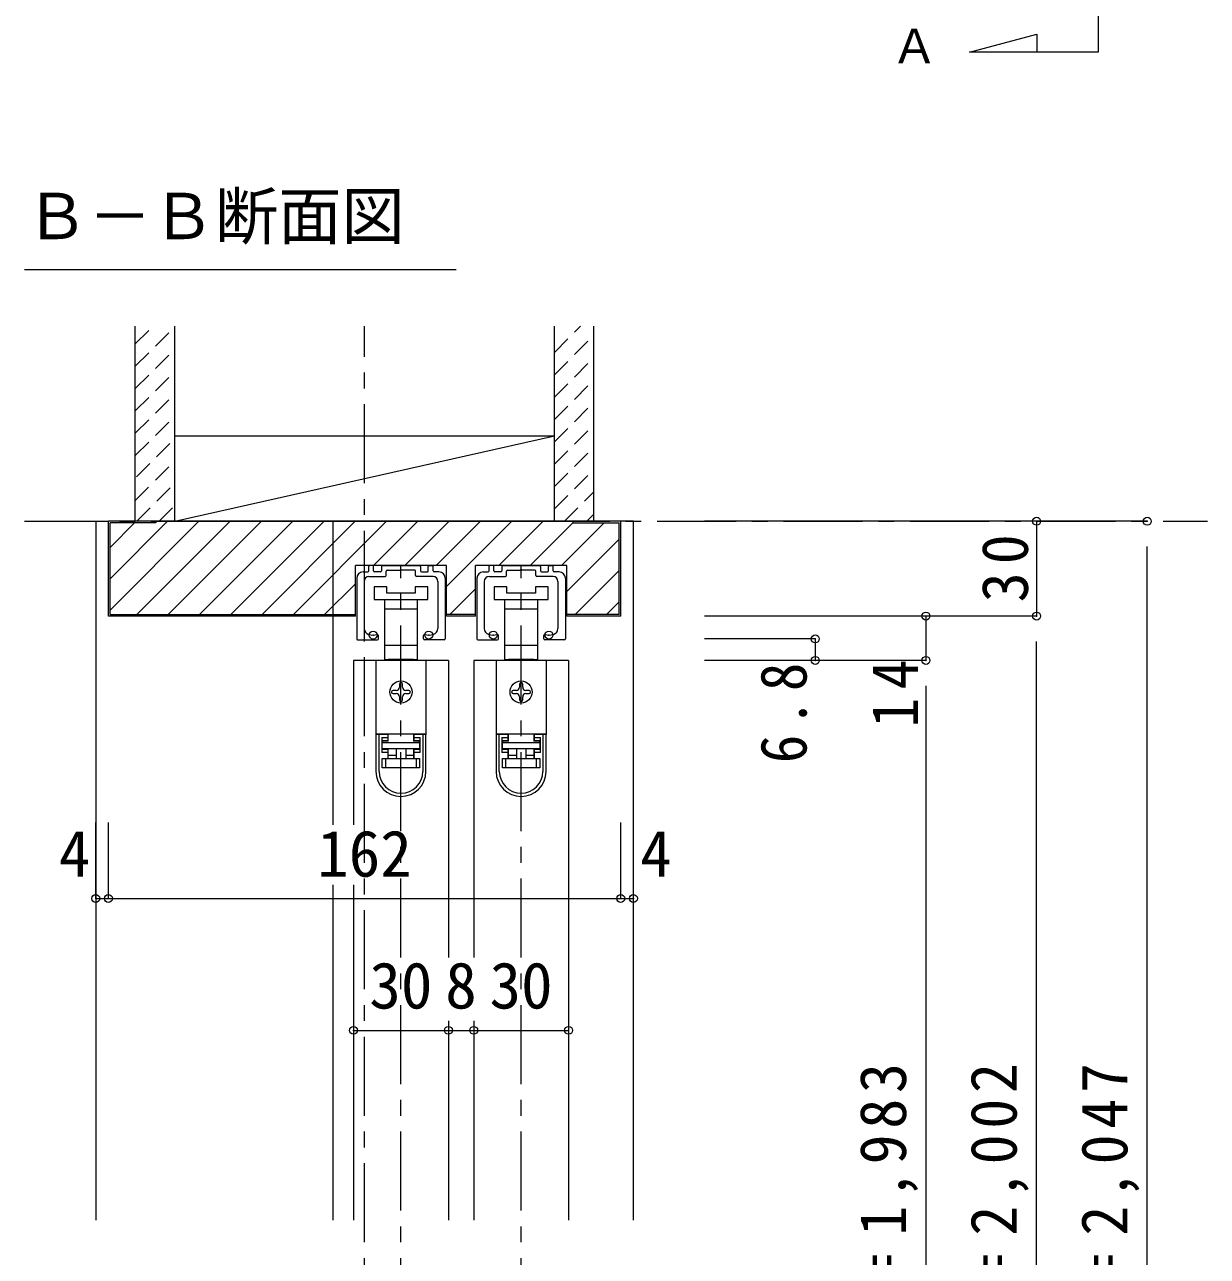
# Model space of a CAD drawing. Units: millimetres, scale not verified. Extents: x -957 to 993, y -705 to 708.
# Drawn here: x -146.8 to 227.2, y -226 to 163.5 of the extents above; entities that cross this region are included whole.
import ezdxf
from ezdxf.enums import TextEntityAlignment as Align

# ---------------------------------------------------------------- set-up
doc = ezdxf.new("R2010")
doc.units = ezdxf.units.MM
doc.header["$LTSCALE"] = 5
doc.header["$PDMODE"] = 32
doc.header["$PDSIZE"] = 2.5
doc.linetypes.add('CHAIN1', pattern=[8, 5, -1, 1, -1])
doc.linetypes.add('DASHED1', pattern=[1.8, 1.2, -0.6])
doc.layers.add('0-B_寸法', color=7, linetype='Continuous', lineweight=9)
doc.styles.add('ＭＳ ゴシック', font='')
doc.styles.get('ＭＳ ゴシック').set_extended_font_data('MS Gothic')

# ---------------------------------------------------------------- blocks, each defined once
blk = doc.blocks.new('01')
at = {"layer": '0-B_寸法'}
for p, q in [((-12, 5.72), (-10.45, 5.72)), ((-10.15, 6.02), (-10.15, 7.42)), ((-10.15, 4.22), (-4.95, 4.22)), ((-8.95, 7.72), (-9.85, 7.72)), ((-8.65, 6.02), (-8.65, 7.42)), ((-6.45, 5.72), (-8.35, 5.72)), ((-6.15, 7.42), (-6.15, 6.02)), ((-5.85, 7.72), (5.85, 7.72)), ((-4.65, 4.52), (-4.65, 5.92)), ((-4.35, 6.22), (-0.3, 6.22)), ((0, 6.52), (-0.3, 6.22)), ((0, 6.52), (0.3, 6.22)), ((4.35, 6.22), (0.3, 6.22)), ((4.65, 4.52), (4.65, 5.92)), ((10.15, 4.22), (4.95, 4.22)), ((6.15, 7.42), (6.15, 6.02)), ((6.45, 5.72), (8.35, 5.72)), ((8.65, 6.02), (8.65, 7.42)), ((8.95, 7.72), (9.85, 7.72)), ((10.15, 6.02), (10.15, 7.42)), ((12, 5.72), (10.45, 5.72)), ((-14, 3.72), (-14, -15.48)), ((-11.65, 2.72), (-11.65, -12.157)), ((11.65, 2.72), (11.65, -12.157)), ((14, 3.72), (14, -15.48)), ((-7.15, -15.48), (-7.15, -14.405)), ((7.15, -15.48), (7.15, -14.405)), ((-13.7, -15.78), (-7.45, -15.78)), ((13.7, -15.78), (7.45, -15.78))]:
    blk.add_line(p, q, dxfattribs=at)
for centre, radius, start, end in [((-12, 3.72), 2, 90, 180), ((-10.15, 2.72), 1.5, 90, 180), ((-10.45, 6.02), 0.3, 270, 0), ((-9.85, 7.42), 0.3, 90, 180), ((-8.95, 7.42), 0.3, 0, 90), ((-8.35, 6.02), 0.3, 180, 270), ((-6.45, 6.02), 0.3, 270, 0), ((-5.85, 7.42), 0.3, 90, 180), ((-4.95, 4.52), 0.3, 270, 0), ((-4.35, 5.92), 0.3, 90, 180), ((4.35, 5.92), 0.3, 0, 90), ((4.95, 4.52), 0.3, 180, 270), ((5.85, 7.42), 0.3, 0, 90), ((6.45, 6.02), 0.3, 180, 270), ((8.35, 6.02), 0.3, 270, 0), ((8.95, 7.42), 0.3, 90, 180), ((9.85, 7.42), 0.3, 0, 90), ((10.45, 6.02), 0.3, 180, 270), ((10.15, 2.72), 1.5, 0, 90), ((12, 3.72), 2, 0, 90), ((-13.7, -15.48), 0.3, 180, 270), ((-9.65, -12.157), 2, 180, 253.54075), ((-8.8, -9.28), 5, 253.54075, 284.75682), ((-7.45, -14.405), 0.3, 0, 104.75682), ((-7.45, -15.48), 0.3, 270, 0), ((7.45, -14.405), 0.3, 75.24318, 180), ((7.45, -15.48), 0.3, 180, 270), ((8.8, -9.28), 5, 255.24318, 286.45925), ((9.65, -12.157), 2, 286.45925, 0), ((13.7, -15.48), 0.3, 270, 0)]:
    blk.add_arc(centre, radius, start, end, dxfattribs=at)
for p in [(-8.8, -14.28), (8.8, -14.28)]:
    blk.add_point(p, dxfattribs=at)

msp = doc.modelspace()

# ---------------------------------------------------------------- linework, layer by layer
at = {"layer": '0-B_寸法'}
for p, q in [((151.934, 154.756), (173.27, 160.473)), ((173.27, 160.473), (173.27, 154.756)), ((-10.383, 85.923), (-146.81, 85.923)), ((-111.81, 6.436), (-111.81, 68.088)), ((-99.31, 6.436), (-99.31, 68.088)), ((20.69, 6.436), (20.69, 68.088)), ((33.19, 6.436), (33.19, 68.088)), ((-99.31, 6.436), (20.69, 33.436)), ((-99.31, 33.436), (20.69, 33.436)), ((-124.31, 6.436), (-124.31, -214.564)), ((-124.31, 6.436), (-120.31, 6.436)), ((41.69, 6.436), (-120.31, 6.436)), ((-120.31, -23.564), (-120.31, 6.436)), ((-119.811, -11.737), (-101.637, 6.436)), ((-119.811, -21.636), (-91.738, 6.436)), ((-105.31, 5.936), (-119.811, 5.936)), ((-119.811, -23.064), (-119.811, 5.936)), ((-119.811, -1.837), (-112.037, 5.936)), ((-111.338, -23.064), (-81.838, 6.436)), ((-105.31, 6.436), (-105.31, 5.936)), ((-101.439, -23.064), (-71.939, 6.436)), ((-99.31, 6.436), (20.69, 6.436)), ((-91.539, -23.064), (-62.039, 6.436)), ((-81.64, -23.064), (-52.14, 6.436)), ((-71.74, -23.064), (-42.24, 6.436)), ((-61.841, -23.064), (-32.341, 6.436)), ((-49.31, 6.436), (-49.31, -89.54)), ((-36.441, -7.564), (-22.441, 6.436)), ((-26.542, -7.564), (-12.542, 6.436)), ((-16.642, -7.564), (-2.642, 6.436)), ((-13.41, -14.231), (7.257, 6.436)), ((3.157, -7.564), (17.157, 6.436)), ((13.056, -7.564), (26.69, 6.07)), ((36.456, 5.936), (22.956, -7.564)), ((26.69, 5.936), (26.69, 6.436)), ((26.69, 5.936), (41.189, 5.936)), ((41.189, -23.064), (41.189, 5.936)), ((41.69, -23.564), (41.69, 6.436)), ((208.19, 6.436), (68.19, 6.436)), ((173.19, 6.436), (173.19, -23.564)), ((24.59, -15.829), (41.189, 0.771)), ((208.19, -451.564), (208.19, -1.564)), ((-13.41, -7.564), (-42.21, -7.564)), ((-42.21, -23.564), (-42.21, -7.564)), ((-13.41, -23.564), (-13.41, -7.564)), ((-4.21, -23.564), (-4.21, -7.564)), ((27.255, -23.064), (41.189, -9.129)), ((-51.941, -23.064), (-42.21, -13.333)), ((-36.31, -14.264), (-36.31, -18.264)), ((-32.31, -14.264), (-36.31, -14.264)), ((-32.31, -16.264), (-32.31, -14.264)), ((-23.31, -14.264), (-23.31, -16.264)), ((-19.31, -14.264), (-23.31, -14.264)), ((-19.31, -18.264), (-19.31, -14.264)), ((-12.343, -23.064), (-4.21, -14.931)), ((1.69, -14.264), (1.69, -18.264)), ((5.69, -14.264), (1.69, -14.264)), ((5.69, -16.264), (5.69, -14.264)), ((14.69, -14.264), (14.69, -16.264)), ((18.69, -14.264), (14.69, -14.264)), ((18.69, -18.264), (18.69, -14.264)), ((-36.31, -18.264), (-27.81, -18.264)), ((-33.06, -18.264), (-33.06, -21.264)), ((-23.31, -16.264), (-32.31, -16.264)), ((-27.81, -18.264), (-19.31, -18.264)), ((-22.56, -21.264), (-22.56, -18.264)), ((1.69, -18.264), (10.19, -18.264)), ((4.94, -18.264), (4.94, -21.264)), ((14.69, -16.264), (5.69, -16.264)), ((10.19, -18.264), (18.69, -18.264)), ((15.44, -21.264), (15.44, -18.264)), ((37.154, -23.064), (41.189, -19.028)), ((-119.811, -23.064), (-42.21, -23.064)), ((-33.06, -21.264), (-33.06, -32.864)), ((-33.06, -21.264), (-27.81, -21.264)), ((-27.81, -21.264), (-22.56, -21.264)), ((-22.56, -32.864), (-22.56, -21.264)), ((-4.21, -23.064), (-13.41, -23.064)), ((4.94, -21.264), (4.94, -32.864)), ((4.94, -21.264), (10.19, -21.264)), ((10.19, -21.264), (15.44, -21.264)), ((15.44, -32.864), (15.44, -21.264)), ((41.189, -23.064), (24.59, -23.064)), ((-42.21, -23.564), (-120.31, -23.564)), ((-4.21, -23.564), (-13.41, -23.564)), ((41.69, -23.564), (24.59, -23.564)), ((173.19, -23.564), (68.19, -23.564)), ((138.19, -23.564), (138.19, -37.564)), ((103.19, -30.764), (68.19, -30.764)), ((103.19, -30.764), (103.19, -37.564)), ((-33.06, -32.864), (-33.06, -37.264)), ((-27.81, -32.864), (-33.06, -32.864)), ((-22.56, -32.864), (-27.81, -32.864)), ((-22.56, -37.264), (-22.56, -32.864)), ((4.94, -32.864), (4.94, -37.264)), ((10.19, -32.864), (4.94, -32.864)), ((15.44, -32.864), (10.19, -32.864)), ((15.44, -37.264), (15.44, -32.864)), ((173.19, -451.564), (173.19, -31.564)), ((-12.81, -37.564), (-42.81, -37.564)), ((-42.81, -37.564), (-42.81, -89.54)), ((-35.71, -37.564), (-35.71, -60.864)), ((-19.91, -37.564), (-35.71, -37.564)), ((-33.06, -37.264), (-31.81, -37.264)), ((-23.81, -37.564), (-23.81, -37.264)), ((-23.81, -37.264), (-22.56, -37.264)), ((-19.91, -37.564), (-19.91, -60.864)), ((-12.81, -37.564), (-12.81, -131.564)), ((-4.81, -37.564), (-4.81, -131.564)), ((25.19, -37.564), (-4.81, -37.564)), ((2.29, -37.564), (2.29, -60.864)), ((18.09, -37.564), (2.29, -37.564)), ((4.94, -37.264), (6.19, -37.264)), ((14.19, -37.564), (14.19, -37.264)), ((14.19, -37.264), (15.44, -37.264)), ((18.09, -37.564), (18.09, -60.864)), ((25.19, -37.564), (25.19, -214.564)), ((138.19, -37.564), (68.19, -37.564)), ((-28.31, -45.064), (-28.31, -46.064)), ((-27.31, -46.064), (-27.31, -45.064)), ((9.69, -45.064), (9.69, -46.064)), ((10.69, -46.064), (10.69, -45.064)), ((138.19, -45.564), (138.19, -431.564)), ((-29.31, -47.064), (-30.31, -47.064)), ((-30.31, -48.064), (-29.31, -48.064)), ((-28.31, -49.064), (-28.31, -50.064)), ((-27.31, -50.064), (-27.31, -49.064)), ((-25.31, -47.064), (-26.31, -47.064)), ((-26.31, -48.064), (-25.31, -48.064)), ((8.69, -47.064), (7.69, -47.064)), ((7.69, -48.064), (8.69, -48.064)), ((9.69, -49.064), (9.69, -50.064)), ((10.69, -50.064), (10.69, -49.064)), ((12.69, -47.064), (11.69, -47.064)), ((11.69, -48.064), (12.69, -48.064)), ((-35.71, -60.864), (-35.71, -60.964)), ((-19.91, -60.864), (-35.71, -60.864)), ((-35.71, -60.964), (-35.71, -72.664)), ((-34.71, -60.964), (-35.71, -60.964)), ((-34.71, -72.664), (-34.71, -60.964)), ((-32.01, -60.964), (-34.71, -60.964)), ((-33.91, -61.964), (-32.01, -61.964)), ((-33.91, -61.964), (-33.91, -66.664)), ((-32.71, -60.964), (-32.71, -60.864)), ((-32.01, -60.964), (-32.01, -61.964)), ((-32.01, -61.964), (-32.01, -62.964)), ((-31.81, -63.064), (-31.81, -60.864)), ((-23.81, -60.864), (-23.81, -63.064)), ((-23.61, -61.964), (-23.61, -60.964)), ((-20.91, -60.964), (-23.61, -60.964)), ((-23.61, -61.964), (-21.71, -61.964)), ((-22.91, -60.864), (-22.91, -60.964)), ((-21.71, -66.664), (-21.71, -61.964)), ((-19.91, -60.864), (-19.91, -60.964)), ((-19.91, -72.664), (-19.91, -60.964)), ((2.29, -60.864), (2.29, -60.964)), ((18.09, -60.864), (2.29, -60.864)), ((2.29, -60.964), (2.29, -72.664)), ((3.29, -60.964), (2.29, -60.964)), ((3.29, -72.664), (3.29, -60.964)), ((5.99, -60.964), (3.29, -60.964)), ((4.09, -61.964), (5.99, -61.964)), ((4.09, -61.964), (4.09, -66.664)), ((5.29, -60.964), (5.29, -60.864)), ((5.99, -60.964), (5.99, -61.964)), ((5.99, -61.964), (5.99, -62.964)), ((6.19, -63.064), (6.19, -60.864)), ((14.19, -60.864), (14.19, -63.064)), ((14.39, -61.964), (14.39, -60.964)), ((17.09, -60.964), (14.39, -60.964)), ((14.39, -61.964), (16.29, -61.964)), ((15.09, -60.864), (15.09, -60.964)), ((16.29, -66.664), (16.29, -61.964)), ((18.09, -60.864), (18.09, -60.964)), ((18.09, -72.664), (18.09, -60.964)), ((-32.01, -62.964), (-33.91, -62.964)), ((-31.81, -63.064), (-33.71, -63.064)), ((-33.71, -63.064), (-33.71, -63.564)), ((-31.81, -67.564), (-31.81, -65.564)), ((-29.31, -65.564), (-29.31, -68.564)), ((-26.31, -65.564), (-26.31, -68.564)), ((-21.91, -63.064), (-23.81, -63.064)), ((-23.81, -65.564), (-23.81, -67.564)), ((-23.61, -65.664), (-21.71, -65.664)), ((-23.61, -66.664), (-23.61, -65.664)), ((-21.91, -63.564), (-21.91, -63.064)), ((5.99, -62.964), (4.09, -62.964)), ((6.19, -63.064), (4.29, -63.064)), ((4.29, -63.064), (4.29, -63.564)), ((6.19, -67.564), (6.19, -65.564)), ((8.69, -65.564), (8.69, -68.564)), ((11.69, -65.564), (11.69, -68.564)), ((16.09, -63.064), (14.19, -63.064)), ((14.19, -65.564), (14.19, -67.564)), ((14.39, -65.664), (16.29, -65.664)), ((14.39, -66.664), (14.39, -65.664)), ((16.09, -63.564), (16.09, -63.064)), ((-32.01, -66.664), (-33.91, -66.664)), ((-33.71, -71.564), (-33.71, -68.564)), ((-33.71, -68.564), (-32.71, -68.564)), ((-32.71, -68.564), (-32.71, -71.564)), ((-32.71, -68.564), (-22.91, -68.564)), ((-32.01, -66.664), (-32.01, -68.564)), ((-31.81, -67.564), (-29.31, -67.564)), ((-31.81, -68.564), (-31.81, -67.564)), ((-23.61, -68.564), (-23.61, -66.664)), ((-21.71, -66.664), (-23.61, -66.664)), ((-22.91, -71.564), (-22.91, -68.564)), ((-22.91, -68.564), (-21.91, -68.564)), ((-21.91, -68.564), (-21.91, -71.564)), ((5.99, -66.664), (4.09, -66.664)), ((4.29, -71.564), (4.29, -68.564)), ((4.29, -68.564), (5.29, -68.564)), ((5.29, -68.564), (5.29, -71.564)), ((5.29, -68.564), (15.09, -68.564)), ((5.99, -66.664), (5.99, -68.564)), ((6.19, -67.564), (8.69, -67.564)), ((6.19, -68.564), (6.19, -67.564)), ((14.39, -68.564), (14.39, -66.664)), ((16.29, -66.664), (14.39, -66.664)), ((15.09, -71.564), (15.09, -68.564)), ((15.09, -68.564), (16.09, -68.564)), ((16.09, -68.564), (16.09, -71.564)), ((-32.71, -71.564), (-33.71, -71.564)), ((-22.91, -71.564), (-32.71, -71.564)), ((-21.91, -71.564), (-22.91, -71.564)), ((5.29, -71.564), (4.29, -71.564)), ((15.09, -71.564), (5.29, -71.564)), ((16.09, -71.564), (15.09, -71.564)), ((-120.31, -112.868), (-120.31, -88.809)), ((41.69, -112.868), (41.69, -92.309)), ((-49.31, -108.517), (-49.31, -214.564)), ((-42.81, -108.517), (-42.81, -214.564)), ((-120.31, -112.868), (41.69, -112.868)), ((-12.81, -151.564), (-12.81, -214.564)), ((-4.81, -151.564), (-4.81, -214.564)), ((-42.81, -154.564), (25.19, -154.564))]:
    msp.add_line(p, q, dxfattribs=at)
at = {"layer": '0-B_寸法', "linetype": 'DASHED1'}
for p, q in [((-111.81, 62.541), (-106.264, 68.088)), ((-111.81, 55.47), (-99.31, 67.97)), ((20.69, 59.833), (28.944, 68.088)), ((20.69, 52.762), (33.19, 65.262)), ((-111.81, 48.399), (-99.31, 60.899)), ((20.69, 45.691), (33.19, 58.191)), ((-111.81, 41.328), (-99.31, 53.828)), ((20.69, 38.62), (33.19, 51.12)), ((-111.81, 34.257), (-99.31, 46.757)), ((20.69, 31.549), (33.19, 44.049)), ((-111.81, 27.186), (-99.31, 39.686)), ((20.69, 24.478), (33.19, 36.978)), ((-111.489, 20.436), (-99.31, 32.615)), ((20.69, 17.407), (33.19, 29.907)), ((-111.839, 13.016), (-99.31, 25.544)), ((20.69, 10.336), (33.19, 22.836)), ((-111.347, 6.436), (-99.31, 18.473)), ((23.861, 6.436), (33.19, 15.765)), ((-104.276, 6.436), (-99.31, 11.402)), ((30.932, 6.436), (33.19, 8.694))]:
    msp.add_line(p, q, dxfattribs=at)
at = {"layer": '0-B_寸法', "linetype": 'CHAIN1'}
for p, q in [((-39.31, -461.564), (-39.31, 68.088)), ((-146.81, 6.436), (227.19, 6.436)), ((-27.81, -451.564), (-27.81, -7.564)), ((10.19, -451.564), (10.19, -7.564))]:
    msp.add_line(p, q, dxfattribs=at)
at = {"layer": '0-B_寸法', "color": 4}
for p, q in [((-124.31, -112.868), (-124.31, -88.809)), ((-120.31, -112.868), (-120.31, -88.809)), ((41.69, -112.868), (41.69, -88.809)), ((45.69, -112.868), (45.69, -88.809)), ((-124.31, -112.868), (-120.31, -112.868)), ((41.69, -112.868), (45.69, -112.868))]:
    msp.add_line(p, q, dxfattribs=at)
at = {"layer": '0-B_寸法'}
for points in [[(192.672, 188.132), (192.672, 154.756), (151.934, 154.756)], [(45.69, -214.564), (45.69, 6.436), (41.69, 6.436)], [(24.59, -23.564), (24.59, -7.564), (-4.21, -7.564)], [(-23.81, -37.264), (-31.81, -37.264), (-31.81, -37.564)], [(14.19, -37.264), (6.19, -37.264), (6.19, -37.564)], [(-21.71, -62.964), (-23.61, -62.964), (-23.61, -61.964)], [(-19.91, -60.964), (-20.91, -60.964), (-20.91, -72.664)], [(16.29, -62.964), (14.39, -62.964), (14.39, -61.964)], [(18.09, -60.964), (17.09, -60.964), (17.09, -72.664)], [(-33.91, -65.664), (-32.01, -65.664), (-32.01, -66.664)], [(4.09, -65.664), (5.99, -65.664), (5.99, -66.664)], [(-26.31, -67.564), (-23.81, -67.564), (-23.81, -68.564)], [(11.69, -67.564), (14.19, -67.564), (14.19, -68.564)]]:
    msp.add_lwpolyline(points, dxfattribs=at)
for points in [[(-21.91, -65.564), (-33.71, -65.564), (-33.71, -63.564), (-21.91, -63.564)], [(16.09, -65.564), (4.29, -65.564), (4.29, -63.564), (16.09, -63.564)]]:
    msp.add_lwpolyline(points, close=True, dxfattribs=at)
for centre in [(-27.81, -47.564), (10.19, -47.564)]:
    msp.add_circle(centre, 3.5, dxfattribs=at)
for centre, radius, start, end in [((-29.31, -46.064), 1, 270, 0), ((-27.81, -45.064), 0.5, 90, 180), ((-27.81, -45.064), 0.5, 0, 90), ((-26.31, -46.064), 1, 180, 270), ((8.69, -46.064), 1, 270, 0), ((10.19, -45.064), 0.5, 90, 180), ((10.19, -45.064), 0.5, 0, 90), ((11.69, -46.064), 1, 180, 270), ((-30.31, -47.564), 0.5, 90, 180), ((-30.31, -47.564), 0.5, 180, 270), ((-29.31, -49.064), 1, 0, 90), ((-27.81, -50.064), 0.5, 180, 270), ((-27.81, -50.064), 0.5, 270, 0), ((-26.31, -49.064), 1, 90, 180), ((-25.31, -47.564), 0.5, 0, 90), ((-25.31, -47.564), 0.5, 270, 0), ((7.69, -47.564), 0.5, 90, 180), ((7.69, -47.564), 0.5, 180, 270), ((8.69, -49.064), 1, 0, 90), ((10.19, -50.064), 0.5, 180, 270), ((10.19, -50.064), 0.5, 270, 0), ((11.69, -49.064), 1, 90, 180), ((12.69, -47.564), 0.5, 0, 90), ((12.69, -47.564), 0.5, 270, 0), ((-27.81, -72.664), 7.9, 180, 0), ((-27.81, -72.664), 6.9, 180, 0), ((10.19, -72.664), 7.9, 180, 0), ((10.19, -72.664), 6.9, 180, 0)]:
    msp.add_arc(centre, radius, start, end, dxfattribs=at)
for p in [(173.19, 6.436), (208.19, 6.436), (138.19, -23.564), (173.19, -23.564), (103.19, -30.764), (103.19, -37.564), (138.19, -37.564), (-124.31, -112.868), (-120.31, -112.868), (41.69, -112.868), (45.69, -112.868), (-42.81, -154.564), (-12.81, -154.564), (-4.81, -154.564), (25.19, -154.564)]:
    msp.add_point(p, dxfattribs=at)

# ---------------------------------------------------------------- block references
for p in [(-27.81, -15.283), (10.19, -15.283)]:
    msp.add_blockref('01', p, dxfattribs=at)

# ---------------------------------------------------------------- texts
at = {"layer": '0-B_寸法', "style": 'ＭＳ ゴシック'}
for s, height, p in [('Ａ', 11, (127.065, 147.906)), ('Ｂ－Ｂ断面図', 14.66, (-146.617, 91.246)), ('4', 14.66, (-135.983, -110.368)), ('162', 14.66, (-54.31, -110.368)), ('4', 14.66, (47.864, -110.368)), ('30', 14.66, (-37.81, -152.064)), ('8', 14.66, (-13.81, -152.064)), ('30', 14.66, (0.19, -152.064))]:
    msp.add_text(s, height=height, dxfattribs=at).set_placement(p, align=Align.BOTTOM_LEFT)
at = {"layer": '0-B_寸法', "char_height": 14.66, "attachment_point": 7, "rotation": 90, "style": 'ＭＳ ゴシック'}
for s, insert in [('\\T1.27;\\W0.95;30', (170.69, -19.189)), ('\\T1.27;\\W0.95;14', (135.69, -58.814)), ('\\T1.27;\\W0.9;6.8', (100.69, -70.064)), ('\\T1.19;\\W0.95;ＤＨ＝1,983', (135.69, -287.314)), ('\\T1.19;\\W0.95;枠内＝2,002', (170.69, -287.314)), ('\\T1.19;\\W0.95;枠外＝2,047', (205.69, -287.314))]:
    msp.add_mtext(s, dxfattribs=dict(at, insert=insert))

doc.saveas('drawing.dxf')
